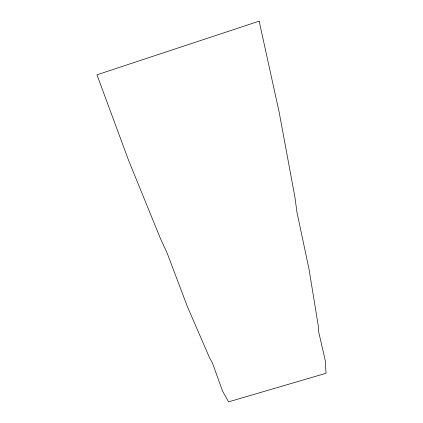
<?xml version="1.0" encoding="UTF-8"?>
<svg xmlns="http://www.w3.org/2000/svg" width="423" height="423" viewBox="0 0 423 423"><rect width="100%" height="100%" fill="white"/><g stroke="black" fill="none" stroke-linecap="round" stroke-linejoin="round"><path stroke-width="0.63" d="M259.146 21.15L96.967 74.813L128.687 160.618L160.56 238.852L167.08 252.938L187.273 306.331L209.618 357.948L212.457 363.024L222.509 391.011L228.584 401.85L326.033 373.276L325.298 360.74L318.567 331.442L318.218 325.557L309.049 269.287L297.031 212.61L294.879 196.949L279.185 112.307L259.146 21.15"/></g></svg>
